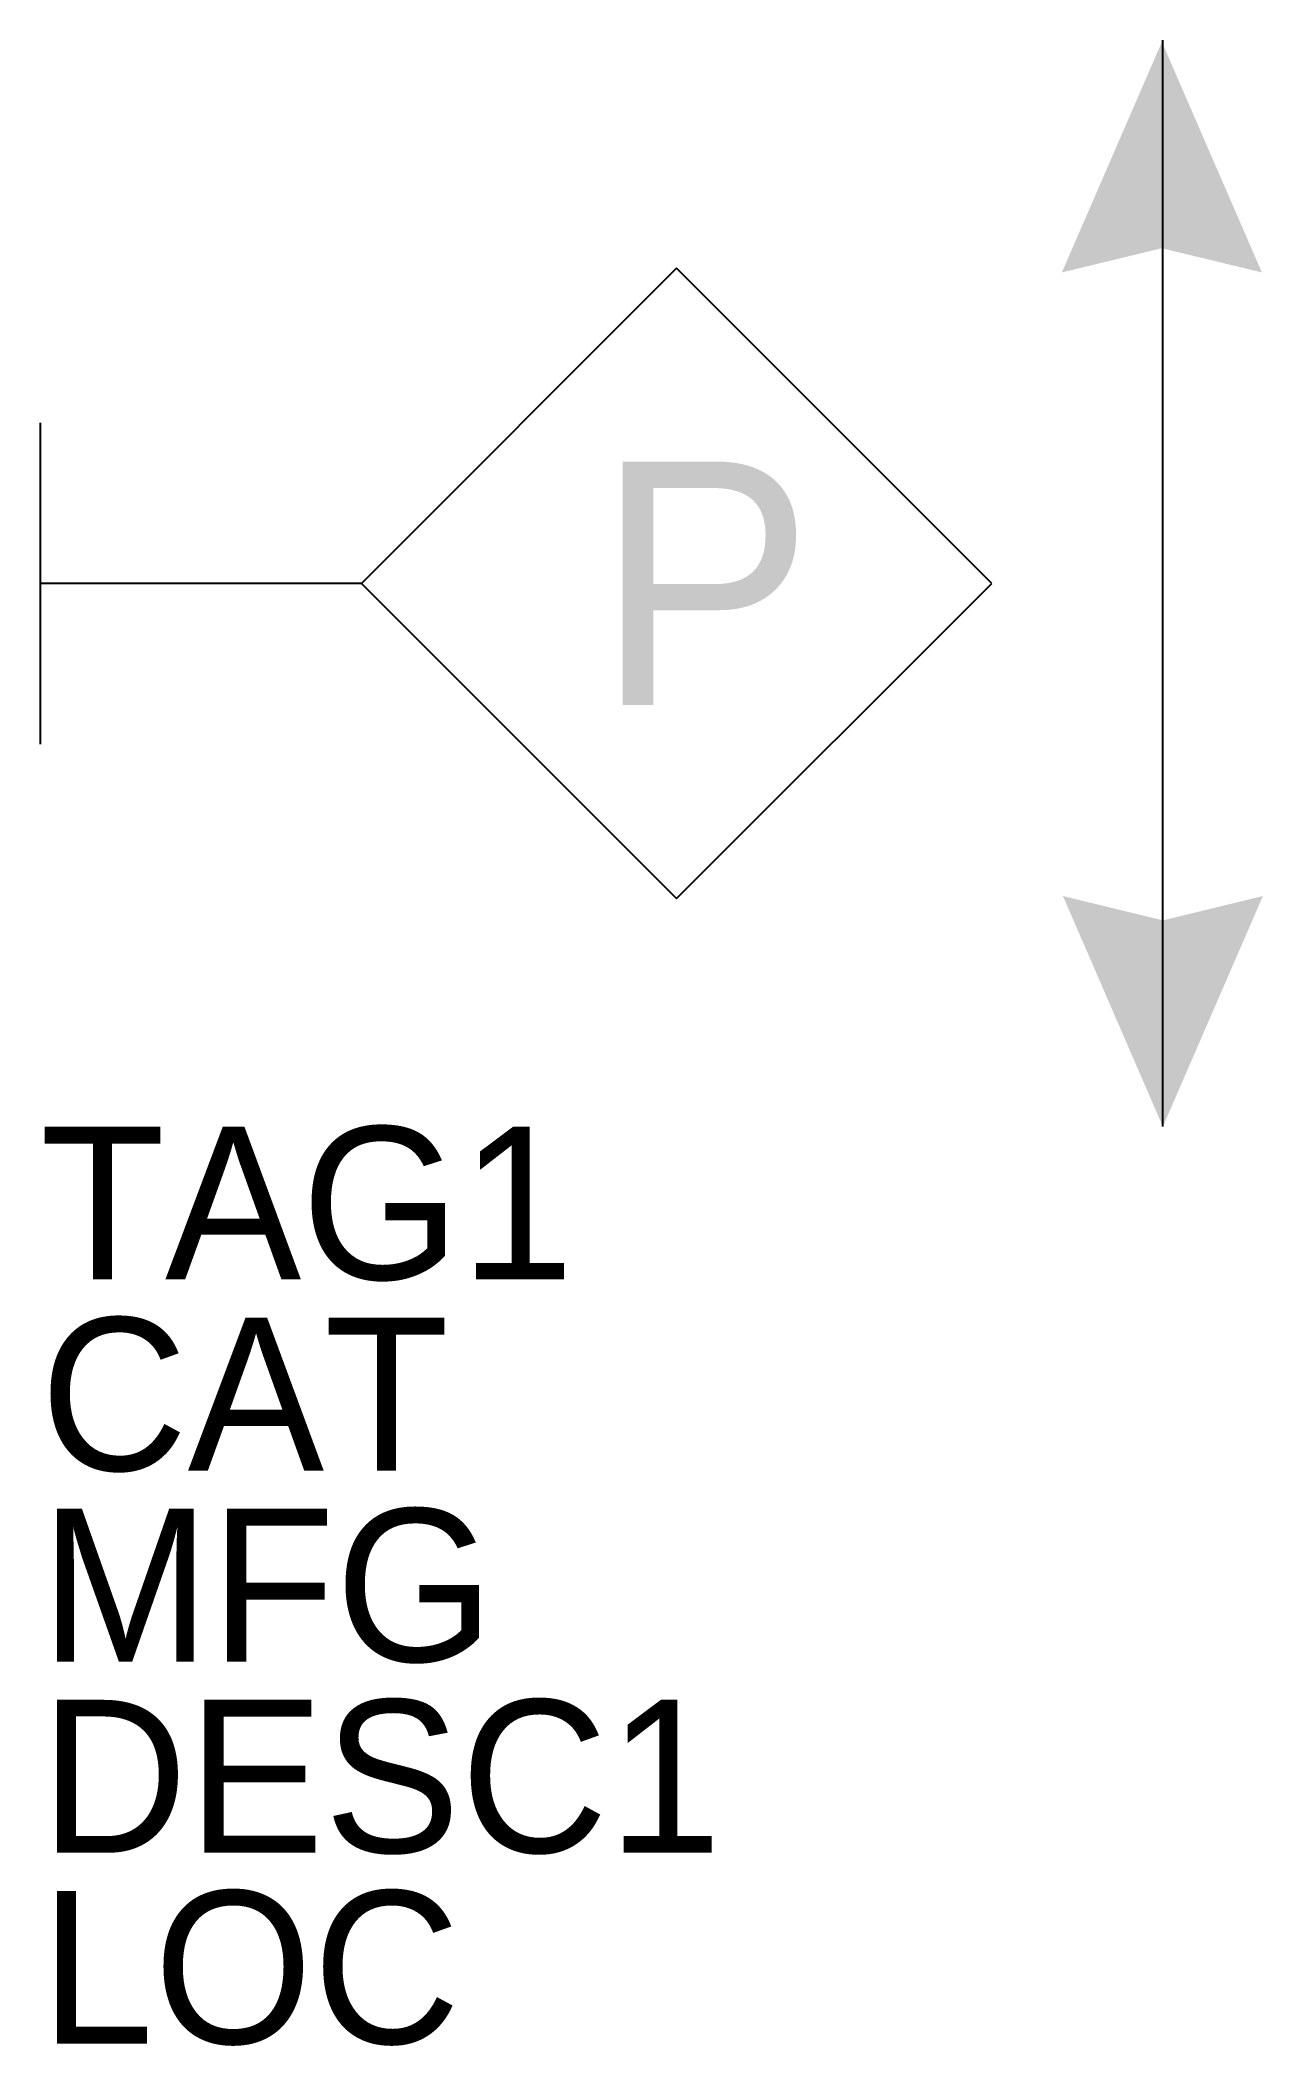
# Model space of a CAD drawing. Extents: x -0.5 to 0.5, y -1.2 to 0.44.
import ezdxf

# ---------------------------------------------------------------- set-up
doc = ezdxf.new("R2010")
doc.units = 0
doc.layers.get('0').update_dxf_attribs({"linetype": 'CONTINUOUS'})

msp = doc.modelspace()

# ---------------------------------------------------------------- linework, layer by layer
for p, q in [((0.4182, -0.4443), (0.4182, 0.4443)), ((0.0205, 0.2578), (-0.2373, 0)), ((0.2783, 0), (0.0205, 0.2578)), ((-0.5, 0.1314), (-0.5, -0.1314)), ((-0.2373, 0), (-0.5, 0)), ((-0.2373, 0), (0.0205, -0.2578)), ((0.0205, -0.2578), (0.2783, 0))]:
    msp.add_line(p, q)
for points in [[(0.4174, 0.4428), (0.3356, 0.2543), (0.4174, 0.2741)], [(0.4174, 0.4428), (0.4992, 0.2543), (0.4174, 0.2741)], [(0.4182, -0.4443), (0.3365, -0.2557), (0.4182, -0.2756)], [(0.4182, -0.4443), (0.5, -0.2557), (0.4182, -0.2756)]]:
    msp.add_solid(points)

# ---------------------------------------------------------------- texts
for tag, p in [('TAG1', (-0.5, -0.5693)), ('CAT', (-0.5, -0.72555)), ('MFG', (-0.5, -0.8818)), ('DESC1', (-0.5, -1.03805)), ('LOC', (-0.5, -1.1943))]:
    msp.add_attdef(tag, p, '', height=0.125)
at = {"layer": '0.0'}
msp.add_text('P', height=0.1991, dxfattribs=at).set_placement((-0.0453, -0.0995))

doc.saveas('drawing.dxf')
